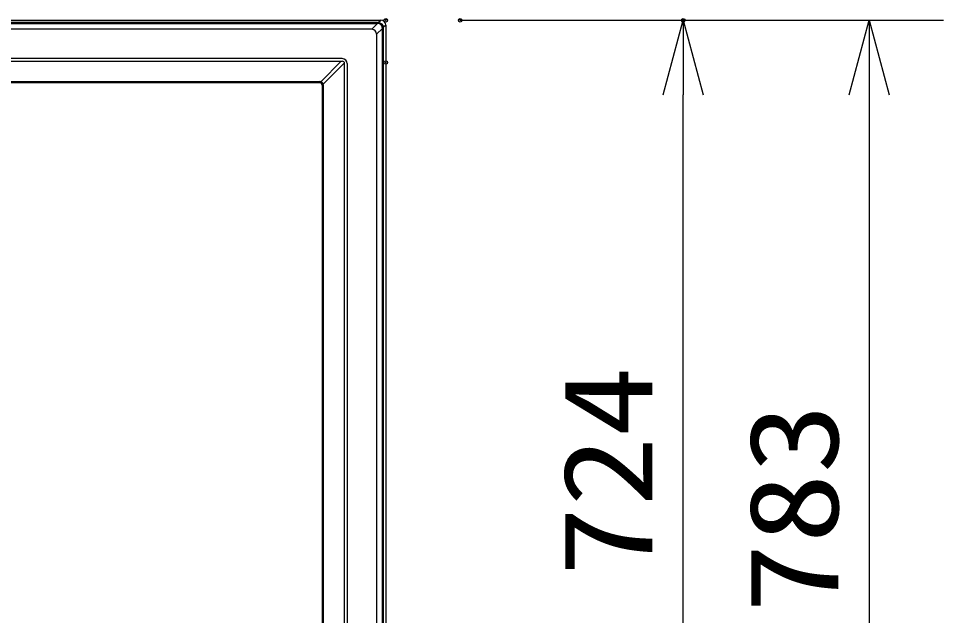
# Model space of a CAD drawing. Units: millimetres, scale not verified. Extents: x -63 to 63, y -57 to 57.
# Drawn here: x -8.02 to 16.86, y 15.48 to 31.53 of the extents above; entities that cross this region are included whole.
import ezdxf
from ezdxf.enums import TextEntityAlignment as Align

# ---------------------------------------------------------------- set-up
doc = ezdxf.new("R2010")
doc.units = ezdxf.units.MM
doc.header["$LTSCALE"] = 0.190236
doc.header["$PDMODE"] = 32
doc.header["$PDSIZE"] = 0.0951
for name, color, linetype in [('0-3_GAIKEI', 1, 'Continuous'), ('0-4_SUNPO', 3, 'Continuous'), ('0-5_Defpoints', 7, 'Continuous')]:
    doc.layers.add(name, color=color, linetype=linetype)
doc.styles.add('ＭＳ ゴシック', font='')
doc.styles.get('ＭＳ ゴシック').set_extended_font_data('MS Gothic')

# ---------------------------------------------------------------- blocks, each defined once
blk = doc.blocks.new('_OPEN30')
at = {"layer": '0-5_Defpoints'}
blk.add_line((0, 0), (-1, 0), dxfattribs=at)
blk.add_lwpolyline([(-1, 0.26795), (0, 0), (-1, -0.26795)], dxfattribs=at)

msp = doc.modelspace()

# ---------------------------------------------------------------- linework, layer by layer
at = {"layer": '0-3_GAIKEI', "color": 7}
for p, q in [((-38.3382, 31.4877), (1.7288, 31.4877)), ((1.8621, 31.3543), (1.8621, 7.4874))]:
    msp.add_line(p, q, dxfattribs=at)
at = {"layer": '0-3_GAIKEI'}
for p, q in [((1.6384, 31.4201), (-38.2478, 31.4201)), ((-38.2478, 31.3967), (1.6384, 31.3967)), ((1.4824, 31.2408), (1.6384, 31.3967)), ((1.6615, 31.4202), (1.729, 31.4877)), ((1.8621, 31.3545), (1.7946, 31.287)), ((1.4824, 31.2408), (-38.0918, 31.2408)), ((1.7712, 31.2639), (1.6152, 31.108)), ((1.6152, 31.108), (1.6152, 7.7338)), ((1.7712, 7.5778), (1.7712, 31.2639)), ((1.7946, 31.2639), (1.7946, 7.5778)), ((0.6887, 30.4522), (-37.2981, 30.4522)), ((-37.2981, 30.3842), (0.6887, 30.3842)), ((0.6596, 30.3842), (0.1135, 29.8301)), ((0.1796, 29.7638), (0.7497, 30.3422)), ((0.7554, 8.5242), (0.7554, 30.3176)), ((0.8234, 30.3176), (0.8234, 8.5242)), ((-36.6953, 29.8339), (0.086, 29.8339)), ((0.086, 29.8027), (-36.6953, 29.8027)), ((0.1522, 29.7365), (0.1522, 9.1052)), ((0.1834, 9.1052), (0.1834, 29.7365))]:
    msp.add_line(p, q, dxfattribs=at)
for points in [[(1.6615, 31.4202), (1.6627, 31.4202), (1.6639, 31.4201), (1.6652, 31.4201), (1.6664, 31.4201), (1.6676, 31.42), (1.6689, 31.42), (1.6701, 31.4199), (1.6713, 31.4198), (1.6725, 31.4197), (1.6738, 31.4196), (1.675, 31.4195), (1.6762, 31.4193), (1.6774, 31.4192), (1.6787, 31.4191), (1.6799, 31.4189), (1.6811, 31.4187), (1.6823, 31.4185), (1.6835, 31.4183), (1.6847, 31.4181), (1.6859, 31.4179), (1.6872, 31.4177), (1.6884, 31.4174), (1.6896, 31.4172), (1.6908, 31.4169), (1.692, 31.4166), (1.6932, 31.4164), (1.6944, 31.4161), (1.6956, 31.4158), (1.6967, 31.4154), (1.6979, 31.4151), (1.6991, 31.4148), (1.7003, 31.4144), (1.7015, 31.414), (1.7026, 31.4137), (1.7038, 31.4133), (1.705, 31.4129), (1.7061, 31.4125), (1.7073, 31.4121), (1.7084, 31.4116)], [(1.6984, 31.3854), (1.6974, 31.3858), (1.6964, 31.3862), (1.6954, 31.3866), (1.6945, 31.387), (1.6935, 31.3874), (1.6925, 31.3878), (1.6915, 31.3882), (1.6905, 31.3885), (1.6895, 31.3889), (1.6885, 31.3892), (1.6875, 31.3896), (1.6865, 31.3899), (1.6855, 31.3902), (1.6845, 31.3905), (1.6835, 31.3908), (1.6824, 31.3911), (1.6814, 31.3914), (1.6804, 31.3916), (1.6794, 31.3919), (1.6783, 31.3921), (1.6773, 31.3924), (1.6763, 31.3926), (1.6752, 31.3928), (1.6742, 31.393), (1.6731, 31.3932), (1.6721, 31.3934), (1.6711, 31.3935), (1.67, 31.3937), (1.669, 31.3938), (1.6679, 31.394), (1.6669, 31.3941), (1.6658, 31.3942), (1.6648, 31.3943)], [(1.7325, 31.3625), (1.7317, 31.3632), (1.7309, 31.3639), (1.7301, 31.3646), (1.7293, 31.3653), (1.7285, 31.366), (1.7277, 31.3667), (1.7269, 31.3674), (1.7261, 31.3681), (1.7253, 31.3688), (1.7245, 31.3694), (1.7237, 31.3701), (1.7228, 31.3707), (1.722, 31.3714), (1.7211, 31.372), (1.7203, 31.3726), (1.7194, 31.3733), (1.7186, 31.3739), (1.7177, 31.3745), (1.7168, 31.3751), (1.7159, 31.3757), (1.7151, 31.3763), (1.7142, 31.3768), (1.7133, 31.3774), (1.7124, 31.378), (1.7115, 31.3785), (1.7106, 31.3791), (1.7097, 31.3796), (1.7087, 31.3801), (1.7078, 31.3806), (1.7069, 31.3812), (1.706, 31.3817), (1.705, 31.3822), (1.7041, 31.3826), (1.7031, 31.3831), (1.7022, 31.3836), (1.7012, 31.3841), (1.7003, 31.3845), (1.6993, 31.3849), (1.6984, 31.3854)], [(1.7084, 31.4116), (1.7096, 31.4112), (1.7107, 31.4107), (1.7119, 31.4103), (1.713, 31.4098), (1.7141, 31.4093), (1.7153, 31.4088), (1.7164, 31.4083), (1.7175, 31.4078), (1.7186, 31.4073), (1.7197, 31.4068), (1.7208, 31.4062), (1.7219, 31.4057), (1.723, 31.4051), (1.7241, 31.4045), (1.7252, 31.4039), (1.7263, 31.4034), (1.7274, 31.4027), (1.7284, 31.4021), (1.7295, 31.4015), (1.7305, 31.4009), (1.7316, 31.4002), (1.7326, 31.3996), (1.7337, 31.3989), (1.7347, 31.3983), (1.7357, 31.3976), (1.7367, 31.3969), (1.7378, 31.3962), (1.7388, 31.3955), (1.7398, 31.3948), (1.7408, 31.394), (1.7417, 31.3933), (1.7427, 31.3925), (1.7437, 31.3918), (1.7447, 31.391), (1.7456, 31.3903), (1.7466, 31.3895), (1.7475, 31.3887), (1.7484, 31.3879), (1.7494, 31.3871)], [(1.7571, 31.3296), (1.7566, 31.3305), (1.7561, 31.3315), (1.7556, 31.3324), (1.7551, 31.3333), (1.7546, 31.3343), (1.7541, 31.3352), (1.7535, 31.3361), (1.753, 31.337), (1.7524, 31.3379), (1.7519, 31.3388), (1.7513, 31.3397), (1.7507, 31.3406), (1.7502, 31.3415), (1.7496, 31.3423), (1.749, 31.3432), (1.7484, 31.3441), (1.7477, 31.3449), (1.7471, 31.3458), (1.7465, 31.3466), (1.7459, 31.3475), (1.7452, 31.3483), (1.7446, 31.3492), (1.7439, 31.35), (1.7432, 31.3508), (1.7426, 31.3516), (1.7419, 31.3524), (1.7412, 31.3533), (1.7405, 31.3541), (1.7398, 31.3549), (1.7391, 31.3556), (1.7384, 31.3564), (1.7377, 31.3572), (1.7369, 31.358), (1.7362, 31.3587), (1.7355, 31.3595), (1.7347, 31.3602), (1.734, 31.361), (1.7332, 31.3617), (1.7325, 31.3625)], [(1.7494, 31.3871), (1.7503, 31.3863), (1.7512, 31.3854), (1.7521, 31.3846), (1.753, 31.3837), (1.7539, 31.3829), (1.7548, 31.382), (1.7556, 31.3812), (1.7565, 31.3803), (1.7574, 31.3794), (1.7582, 31.3785), (1.7591, 31.3776), (1.7599, 31.3767), (1.7607, 31.3758), (1.7615, 31.3749), (1.7623, 31.374), (1.7631, 31.373), (1.7639, 31.3721), (1.7647, 31.3711), (1.7655, 31.3702), (1.7663, 31.3692), (1.767, 31.3682), (1.7678, 31.3673), (1.7685, 31.3663), (1.7692, 31.3653), (1.7699, 31.3643), (1.7707, 31.3633), (1.7714, 31.3623), (1.7721, 31.3613), (1.7727, 31.3602), (1.7734, 31.3592), (1.7741, 31.3582), (1.7747, 31.3571), (1.7754, 31.3561), (1.776, 31.355), (1.7766, 31.354), (1.7772, 31.3529), (1.7778, 31.3518), (1.7784, 31.3507), (1.779, 31.3496)], [(1.779, 31.3496), (1.7796, 31.3486), (1.7801, 31.3475), (1.7807, 31.3464), (1.7812, 31.3453), (1.7818, 31.3442), (1.7823, 31.343), (1.7828, 31.3419), (1.7833, 31.3408), (1.7838, 31.3397), (1.7843, 31.3385), (1.7848, 31.3374), (1.7852, 31.3363), (1.7857, 31.3351), (1.7861, 31.334), (1.7865, 31.3328), (1.787, 31.3317), (1.7874, 31.3305), (1.7878, 31.3293), (1.7881, 31.3282), (1.7885, 31.327), (1.7889, 31.3258), (1.7892, 31.3246), (1.7896, 31.3234), (1.7899, 31.3223), (1.7902, 31.3211), (1.7905, 31.3199), (1.7908, 31.3187), (1.7911, 31.3175), (1.7914, 31.3163), (1.7917, 31.3151), (1.7919, 31.3139), (1.7922, 31.3127), (1.7924, 31.3115), (1.7926, 31.3103), (1.7928, 31.309), (1.793, 31.3078), (1.7932, 31.3066), (1.7934, 31.3054), (1.7935, 31.3042)], [(1.7688, 31.2903), (1.7687, 31.2913), (1.7686, 31.2924), (1.7684, 31.2934), (1.7683, 31.2945), (1.7682, 31.2955), (1.768, 31.2966), (1.7678, 31.2976), (1.7677, 31.2987), (1.7675, 31.2997), (1.7673, 31.3008), (1.7671, 31.3018), (1.7668, 31.3028), (1.7666, 31.3039), (1.7664, 31.3049), (1.7661, 31.3059), (1.7658, 31.3069), (1.7656, 31.308), (1.7653, 31.309), (1.765, 31.31), (1.7647, 31.311), (1.7644, 31.312), (1.764, 31.313), (1.7637, 31.314), (1.7634, 31.315), (1.763, 31.316), (1.7627, 31.317), (1.7623, 31.318), (1.7619, 31.319), (1.7615, 31.32), (1.7611, 31.321), (1.7607, 31.3219), (1.7603, 31.3229), (1.7599, 31.3239), (1.7594, 31.3248), (1.759, 31.3258), (1.7585, 31.3268), (1.7581, 31.3277), (1.7576, 31.3287), (1.7571, 31.3296)], [(1.7935, 31.3042), (1.7937, 31.303), (1.7938, 31.3017), (1.794, 31.3005), (1.7941, 31.2993), (1.7942, 31.2981), (1.7943, 31.2968), (1.7944, 31.2956), (1.7944, 31.2944), (1.7945, 31.2931), (1.7945, 31.2919), (1.7946, 31.2907), (1.7946, 31.2895), (1.7946, 31.2882), (1.7946, 31.287)], [(0.1334, 29.8221), (0.1328, 29.8224), (0.1323, 29.8227), (0.1317, 29.823), (0.1311, 29.8233), (0.1305, 29.8236), (0.1299, 29.8238), (0.1294, 29.8241), (0.1288, 29.8244), (0.1282, 29.8247), (0.1276, 29.825), (0.127, 29.8252), (0.1264, 29.8255), (0.1258, 29.8258), (0.1252, 29.826), (0.1246, 29.8263), (0.124, 29.8265), (0.1234, 29.8268), (0.1228, 29.827), (0.1222, 29.8272), (0.1215, 29.8275), (0.1209, 29.8277), (0.1203, 29.8279), (0.1197, 29.8281), (0.1191, 29.8283), (0.1185, 29.8285), (0.1178, 29.8288), (0.1172, 29.829), (0.1166, 29.8292), (0.116, 29.8293), (0.1153, 29.8295), (0.1147, 29.8297), (0.1141, 29.8299), (0.1135, 29.8301)], [(0.1539, 29.8071), (0.1535, 29.8075), (0.153, 29.808), (0.1525, 29.8084), (0.152, 29.8089), (0.1515, 29.8093), (0.1511, 29.8097), (0.1506, 29.8102), (0.1501, 29.8106), (0.1496, 29.811), (0.1491, 29.8114), (0.1486, 29.8119), (0.1481, 29.8123), (0.1476, 29.8127), (0.1471, 29.8131), (0.1465, 29.8135), (0.146, 29.8139), (0.1455, 29.8143), (0.145, 29.8147), (0.1445, 29.8151), (0.1439, 29.8155), (0.1434, 29.8158), (0.1429, 29.8162), (0.1423, 29.8166), (0.1418, 29.817), (0.1412, 29.8173), (0.1407, 29.8177), (0.1402, 29.818), (0.1396, 29.8184), (0.1391, 29.8188), (0.1385, 29.8191), (0.138, 29.8194), (0.1374, 29.8198), (0.1368, 29.8201), (0.1363, 29.8205), (0.1357, 29.8208), (0.1351, 29.8211), (0.1346, 29.8214), (0.134, 29.8217), (0.1334, 29.8221)], [(0.1697, 29.7872), (0.1694, 29.7877), (0.169, 29.7883), (0.1687, 29.7888), (0.1683, 29.7894), (0.168, 29.7899), (0.1676, 29.7905), (0.1673, 29.791), (0.1669, 29.7916), (0.1666, 29.7921), (0.1662, 29.7927), (0.1658, 29.7932), (0.1654, 29.7937), (0.1651, 29.7943), (0.1647, 29.7948), (0.1643, 29.7953), (0.1639, 29.7958), (0.1635, 29.7964), (0.1631, 29.7969), (0.1627, 29.7974), (0.1623, 29.7979), (0.1619, 29.7984), (0.1615, 29.7989), (0.1611, 29.7994), (0.1606, 29.7999), (0.1602, 29.8004), (0.1598, 29.8009), (0.1594, 29.8014), (0.1589, 29.8019), (0.1585, 29.8024), (0.158, 29.8029), (0.1576, 29.8034), (0.1572, 29.8038), (0.1567, 29.8043), (0.1563, 29.8048), (0.1558, 29.8052), (0.1553, 29.8057), (0.1549, 29.8062), (0.1544, 29.8066), (0.1539, 29.8071)], [(0.1796, 29.7638), (0.1794, 29.7644), (0.1792, 29.765), (0.1791, 29.7657), (0.1789, 29.7663), (0.1787, 29.7669), (0.1785, 29.7675), (0.1783, 29.7681), (0.1781, 29.7688), (0.1779, 29.7694), (0.1777, 29.77), (0.1774, 29.7706), (0.1772, 29.7712), (0.177, 29.7718), (0.1768, 29.7725), (0.1765, 29.7731), (0.1763, 29.7737), (0.1761, 29.7743), (0.1758, 29.7749), (0.1756, 29.7755), (0.1753, 29.7761), (0.175, 29.7767), (0.1748, 29.7773), (0.1745, 29.7779), (0.1742, 29.7785), (0.174, 29.7791), (0.1737, 29.7797), (0.1734, 29.7803), (0.1731, 29.7808), (0.1728, 29.7814), (0.1725, 29.782), (0.1722, 29.7826), (0.1719, 29.7832), (0.1716, 29.7837), (0.1713, 29.7843), (0.171, 29.7849), (0.1707, 29.7855), (0.1704, 29.786), (0.17, 29.7866), (0.1697, 29.7872)]]:
    msp.add_lwpolyline(points, dxfattribs=at)
for centre, radius, start, end in [((1.7288, 31.3543), 0.1333, 89.92153, 90), ((1.7288, 31.3543), 0.1333, 0, 0.07847), ((0.6887, 30.3176), 0.1346, 0, 90), ((0.6887, 30.3176), 0.0667, 0, 90), ((0.0866, 29.7371), 0.0655, 15.61946, 74.25065)]:
    msp.add_arc(centre, radius, start, end, dxfattribs=at)
at = {"layer": '0-3_GAIKEI', "color": 7}
msp.add_arc((1.7288, 31.3543), 0.1333, 0.07847, 89.92153, dxfattribs=at)
at = {"layer": '0-3_GAIKEI'}
for centre, major_axis, ratio, start_param, end_param in [((1.7574, 31.4329), (0.2879, 0.0053), 0.040443, 4.285401, 4.3718112), ((1.7574, 31.383), (-0.323, 0.0305), 0.008309, 5.0041585, 5.0905687), ((1.1896, 30.8151), (0.3876, 0.3876), 0.45611, 5.8981316, 6.668239), ((1.7574, 31.383), (-0.0305, 0.323), 0.008309, 4.3342092, 4.4206194), ((1.8074, 31.383), (0.0053, 0.2879), 0.040443, 1.9113741, 1.9977843), ((0.0838, 29.7325), (0.0608, 0.0822), 0.977626, 0.3486902, 0.6258116), ((0.0838, 29.7343), (0.0428, 0.0547), 0.960212, 0.3742725, 0.6513939), ((0.0838, 29.7343), (0.0547, 0.0427), 0.960042, 5.6331246, 5.9079239), ((0.0819, 29.7343), (0.0823, 0.0607), 0.977504, 5.6588184, 5.9336177)]:
    msp.add_ellipse(centre, major_axis=major_axis, ratio=ratio, start_param=start_param, end_param=end_param, dxfattribs=at)
at = {"layer": '0-4_SUNPO'}
for p, q in [((3.8625, 31.4825), (11.8625, 31.4825)), ((5.8625, 31.4825), (16.8625, 31.4825)), ((9.8625, 9.3492), (9.8625, 29.4825)), ((14.8625, 29.4825), (14.8625, 7.3711))]:
    msp.add_line(p, q, dxfattribs=at)
at = {"layer": '0-5_Defpoints'}
for p in [(1.8625, 31.4825), (3.8625, 31.4825), (9.8625, 31.4825), (1.862, 30.3492)]:
    msp.add_point(p, dxfattribs=at)

# ---------------------------------------------------------------- block references
at = {"layer": '0-4_SUNPO', "xscale": 2, "yscale": 2, "rotation": 90}
for p in [(9.8625, 31.4825), (14.8625, 31.4825)]:
    msp.add_blockref('_OPEN30', p, dxfattribs=at)

# ---------------------------------------------------------------- texts
at = {"layer": '0-4_SUNPO', "style": 'ＭＳ ゴシック', "width": 1.15}
for s, p in [('724', (9.7529, 16.5287)), ('783', (14.753, 15.5397))]:
    msp.add_text(s, height=2.406, rotation=90, dxfattribs=at).set_placement(p, align=Align.BOTTOM_LEFT)

doc.saveas('drawing.dxf')
